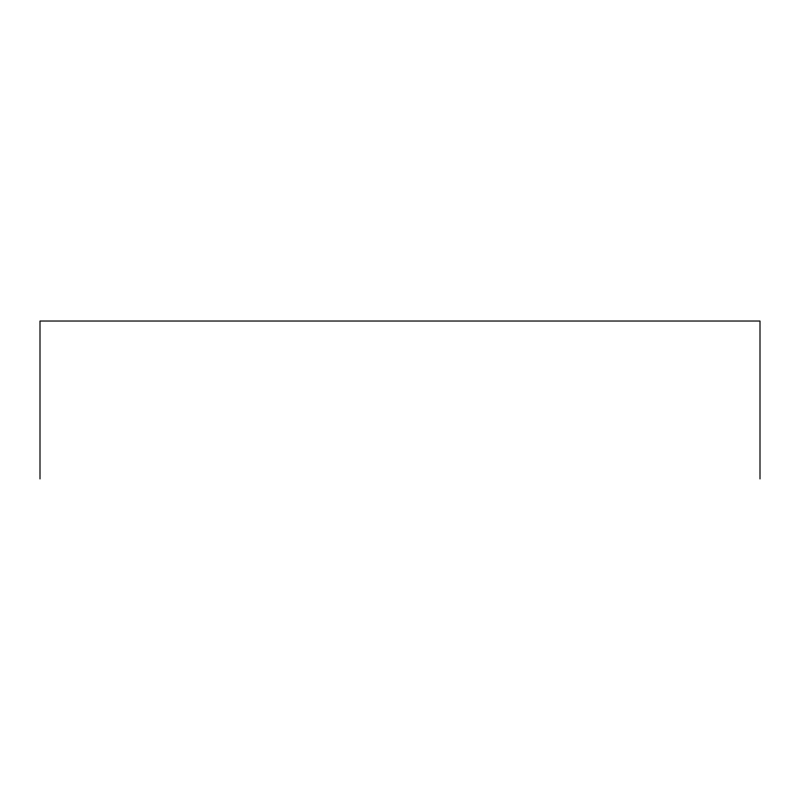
<?xml version="1.0" encoding="UTF-8"?>
<svg xmlns="http://www.w3.org/2000/svg" width="800" height="800" viewBox="0 0 800 800"><rect width="100%" height="100%" fill="white"/><g stroke="black" fill="none" stroke-linecap="round" stroke-linejoin="round"><path stroke-width="1.2" d="M760 478.97L760 321.03L40 321.03L40 478.97"/></g></svg>
